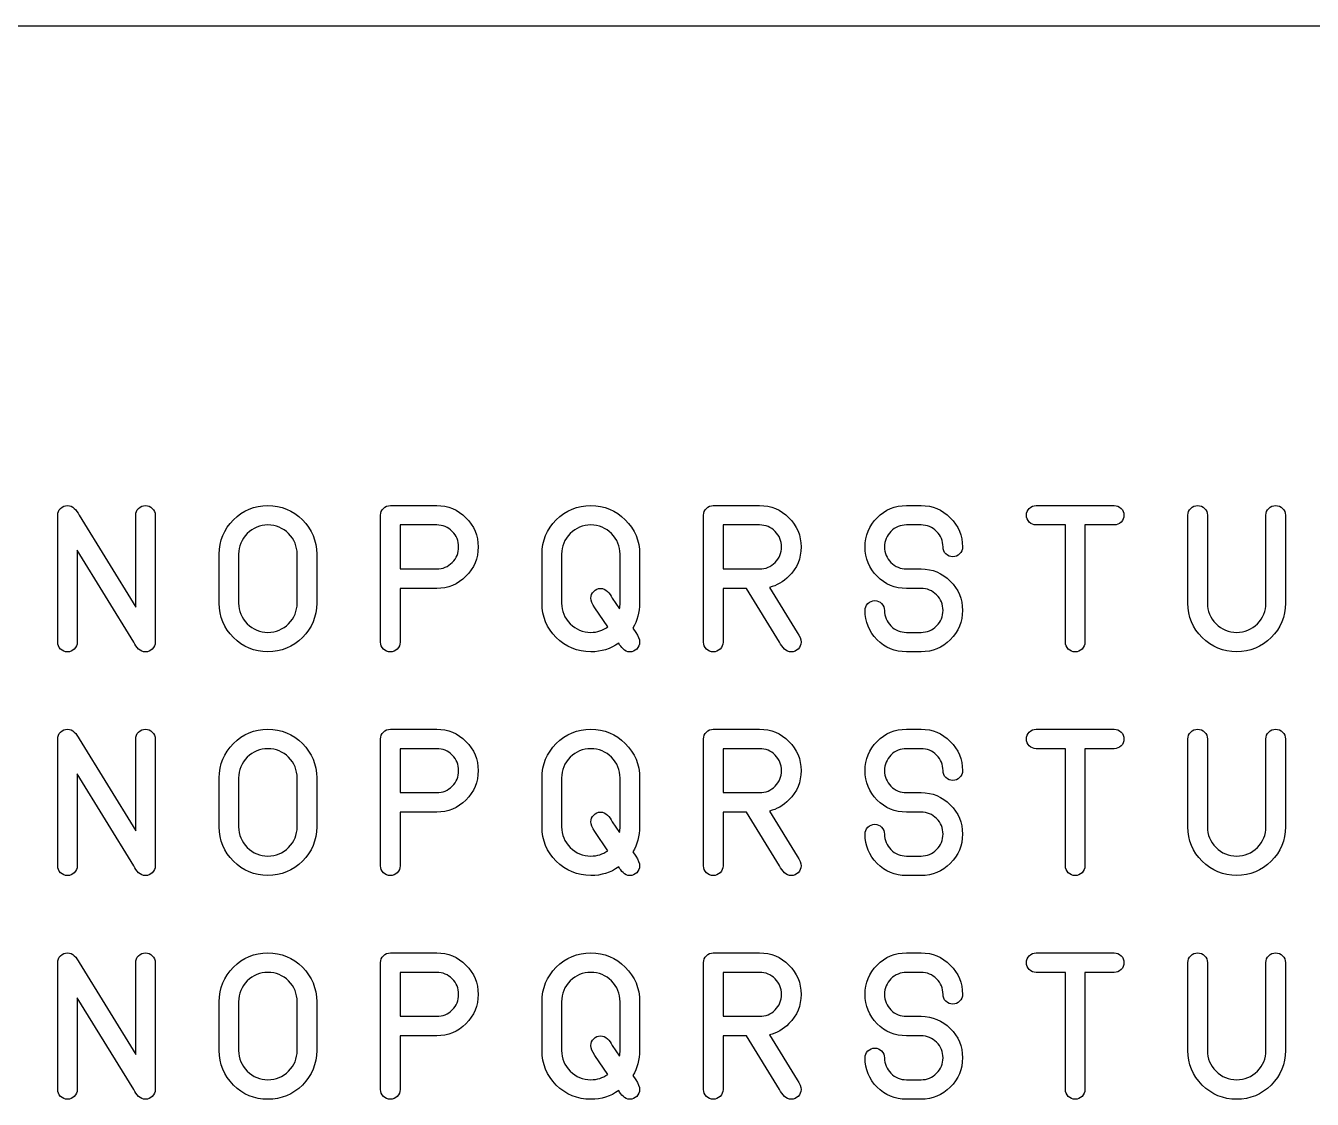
# Model space of a CAD drawing. Extents: x 1 to 11.6, y 1 to 5.6.
# Drawn here: x 6.316 to 9, y 3.408 to 5.647 of the extents above; entities that cross this region are included whole.
import ezdxf

# ---------------------------------------------------------------- set-up
doc = ezdxf.new("R2010")
doc.units = 0
doc.layers.add('Layer_1', color=7, linetype='CONTINUOUS')

msp = doc.modelspace()

# ---------------------------------------------------------------- linework, layer by layer
at = {"layer": 'Layer_1', "color": 7}
for p, q in [((1.003619, 5.646619), (11.632619, 5.646619)), ((7.076657, 4.64637), (7.173296, 4.64637)), ((7.750355, 4.64637), (7.846994, 4.64637)), ((8.153325, 4.64637), (8.183843, 4.64637)), ((8.424052, 4.64637), (8.586813, 4.64637)), ((6.382614, 4.36154), (6.382614, 4.626025)), ((6.4172, 4.640267), (6.4172, 4.640267)), ((6.427373, 4.626025), (6.545374, 4.434578)), ((6.545374, 4.434578), (6.545374, 4.626025)), ((6.586064, 4.626025), (6.586064, 4.36154)), ((7.056312, 4.36154), (7.056312, 4.626025)), ((7.73001, 4.36154), (7.73001, 4.626025)), ((8.740557, 4.44292), (8.740557, 4.626025)), ((8.781247, 4.626025), (8.781247, 4.44292)), ((8.903317, 4.44292), (8.903317, 4.626025)), ((8.944007, 4.626025), (8.944007, 4.44292)), ((7.173296, 4.60568), (7.097002, 4.60568)), ((7.097002, 4.60568), (7.097002, 4.514127)), ((7.173296, 4.60568), (7.173296, 4.60568)), ((7.846994, 4.60568), (7.7707, 4.60568)), ((7.7707, 4.60568), (7.7707, 4.514127)), ((7.846994, 4.60568), (7.846994, 4.60568)), ((8.183843, 4.60568), (8.153325, 4.60568)), ((8.485088, 4.60568), (8.424052, 4.60568)), ((8.485088, 4.36154), (8.485088, 4.60568)), ((8.525778, 4.60568), (8.525778, 4.36154)), ((8.586813, 4.60568), (8.525778, 4.60568)), ((6.541305, 4.36154), (6.423304, 4.552986)), ((6.423304, 4.552986), (6.423304, 4.36154)), ((6.719463, 4.44292), (6.719463, 4.544645)), ((6.760153, 4.544645), (6.760153, 4.44292)), ((6.882223, 4.44292), (6.882223, 4.544645)), ((6.922913, 4.544645), (6.922913, 4.44292)), ((7.393161, 4.44292), (7.393161, 4.544645)), ((7.433849, 4.544645), (7.433849, 4.44292)), ((7.555919, 4.44292), (7.555919, 4.544645)), ((7.596611, 4.544645), (7.596611, 4.44292)), ((8.270309, 4.559904), (8.270309, 4.559904)), ((7.097002, 4.514127), (7.173296, 4.514127)), ((7.7707, 4.514127), (7.846994, 4.514127)), ((8.153325, 4.514127), (8.183843, 4.514127)), ((7.173296, 4.473437), (7.097002, 4.473437)), ((7.097002, 4.473437), (7.097002, 4.36154)), ((7.173296, 4.473437), (7.173296, 4.473437)), ((7.819528, 4.473437), (7.7707, 4.473437)), ((7.7707, 4.473437), (7.7707, 4.36154)), ((7.888701, 4.36154), (7.819528, 4.473437)), ((7.867339, 4.475675), (7.925322, 4.381885)), ((8.183843, 4.473437), (8.153325, 4.473437)), ((7.530285, 4.393074), (7.503022, 4.432747)), ((7.539643, 4.453092), (7.554904, 4.430916)), ((7.58237, 4.390633), (7.588473, 4.381885)), ((8.153325, 4.381885), (8.183843, 4.381885)), ((7.553073, 4.359302), (7.553073, 4.359302)), ((8.183843, 4.341194), (8.153325, 4.341194)), ((6.4172, 4.173852), (6.4172, 4.173852)), ((7.076657, 4.179956), (7.173296, 4.179956)), ((7.750355, 4.179956), (7.846994, 4.179956)), ((8.153325, 4.179956), (8.183843, 4.179956)), ((8.424052, 4.179956), (8.586813, 4.179956)), ((6.382614, 3.895125), (6.382614, 4.159611)), ((6.427373, 4.159611), (6.545374, 3.968164)), ((6.545374, 3.968164), (6.545374, 4.159611)), ((6.586064, 4.159611), (6.586064, 3.895125)), ((7.056312, 3.895125), (7.056312, 4.159611)), ((7.173296, 4.139266), (7.097002, 4.139266)), ((7.097002, 4.139266), (7.097002, 4.047713)), ((7.173296, 4.139266), (7.173296, 4.139266)), ((7.73001, 3.895125), (7.73001, 4.159611)), ((7.846994, 4.139266), (7.7707, 4.139266)), ((7.7707, 4.139266), (7.7707, 4.047713)), ((7.846994, 4.139266), (7.846994, 4.139266)), ((8.183843, 4.139266), (8.153325, 4.139266)), ((8.485088, 4.139266), (8.424052, 4.139266)), ((8.485088, 3.895125), (8.485088, 4.139266)), ((8.525778, 4.139266), (8.525778, 3.895125)), ((8.586813, 4.139266), (8.525778, 4.139266)), ((8.740557, 3.976505), (8.740557, 4.159611)), ((8.781247, 4.159611), (8.781247, 3.976505)), ((8.903317, 3.976505), (8.903317, 4.159611)), ((8.944007, 4.159611), (8.944007, 3.976505)), ((6.541305, 3.895125), (6.423304, 4.086572)), ((6.423304, 4.086572), (6.423304, 3.895125)), ((8.270309, 4.093489), (8.270309, 4.093489)), ((6.719463, 3.976505), (6.719463, 4.078231)), ((6.760153, 4.078231), (6.760153, 3.976505)), ((6.882223, 3.976505), (6.882223, 4.078231)), ((6.922913, 4.078231), (6.922913, 3.976505)), ((7.393161, 3.976505), (7.393161, 4.078231)), ((7.433849, 4.078231), (7.433849, 3.976505)), ((7.555919, 3.976505), (7.555919, 4.078231)), ((7.596611, 4.078231), (7.596611, 3.976505)), ((7.097002, 4.047713), (7.173296, 4.047713)), ((7.7707, 4.047713), (7.846994, 4.047713)), ((8.153325, 4.047713), (8.183843, 4.047713)), ((7.173296, 4.007023), (7.097002, 4.007023)), ((7.097002, 4.007023), (7.097002, 3.895125)), ((7.173296, 4.007023), (7.173296, 4.007023)), ((7.819528, 4.007023), (7.7707, 4.007023)), ((7.7707, 4.007023), (7.7707, 3.895125)), ((7.888701, 3.895125), (7.819528, 4.007023)), ((7.867339, 4.009261), (7.925322, 3.91547)), ((8.183843, 4.007023), (8.153325, 4.007023)), ((7.539643, 3.986678), (7.554904, 3.964502)), ((7.530285, 3.92666), (7.503022, 3.966333)), ((7.58237, 3.924219), (7.588473, 3.91547)), ((7.553073, 3.892887), (7.553073, 3.892887)), ((8.153325, 3.91547), (8.183843, 3.91547)), ((8.183843, 3.87478), (8.153325, 3.87478)), ((6.4172, 3.707437), (6.4172, 3.707437)), ((7.076657, 3.713541), (7.173296, 3.713541)), ((7.750355, 3.713541), (7.846994, 3.713541)), ((8.153325, 3.713541), (8.183843, 3.713541)), ((8.424052, 3.713541), (8.586813, 3.713541)), ((6.382614, 3.42871), (6.382614, 3.693196)), ((6.427373, 3.693196), (6.545374, 3.501749)), ((6.545374, 3.501749), (6.545374, 3.693196)), ((6.586064, 3.693196), (6.586064, 3.42871)), ((7.056312, 3.42871), (7.056312, 3.693196)), ((7.73001, 3.42871), (7.73001, 3.693196)), ((8.740557, 3.51009), (8.740557, 3.693196)), ((8.781247, 3.693196), (8.781247, 3.51009)), ((8.903317, 3.51009), (8.903317, 3.693196)), ((8.944007, 3.693196), (8.944007, 3.51009)), ((7.173296, 3.672851), (7.097002, 3.672851)), ((7.097002, 3.672851), (7.097002, 3.581298)), ((7.173296, 3.672851), (7.173296, 3.672851)), ((7.846994, 3.672851), (7.7707, 3.672851)), ((7.7707, 3.672851), (7.7707, 3.581298)), ((7.846994, 3.672851), (7.846994, 3.672851)), ((8.183843, 3.672851), (8.153325, 3.672851)), ((8.485088, 3.672851), (8.424052, 3.672851)), ((8.485088, 3.42871), (8.485088, 3.672851)), ((8.525778, 3.672851), (8.525778, 3.42871)), ((8.586813, 3.672851), (8.525778, 3.672851)), ((8.270309, 3.627074), (8.270309, 3.627074)), ((6.541305, 3.42871), (6.423304, 3.620157)), ((6.423304, 3.620157), (6.423304, 3.42871)), ((6.719463, 3.51009), (6.719463, 3.611816)), ((6.760153, 3.611816), (6.760153, 3.51009)), ((6.882223, 3.51009), (6.882223, 3.611816)), ((6.922913, 3.611816), (6.922913, 3.51009)), ((7.393161, 3.51009), (7.393161, 3.611816)), ((7.433849, 3.611816), (7.433849, 3.51009)), ((7.555919, 3.51009), (7.555919, 3.611816)), ((7.596611, 3.611816), (7.596611, 3.51009)), ((7.097002, 3.581298), (7.173296, 3.581298)), ((7.7707, 3.581298), (7.846994, 3.581298)), ((8.153325, 3.581298), (8.183843, 3.581298)), ((7.173296, 3.540608), (7.097002, 3.540608)), ((7.097002, 3.540608), (7.097002, 3.42871)), ((7.173296, 3.540608), (7.173296, 3.540608)), ((7.539643, 3.520263), (7.554904, 3.498087)), ((7.819528, 3.540608), (7.7707, 3.540608)), ((7.7707, 3.540608), (7.7707, 3.42871)), ((7.888701, 3.42871), (7.819528, 3.540608)), ((7.867339, 3.542846), (7.925322, 3.449055)), ((8.183843, 3.540608), (8.153325, 3.540608)), ((7.530285, 3.460245), (7.503022, 3.499918)), ((7.58237, 3.457804), (7.588473, 3.449055)), ((8.153325, 3.449055), (8.183843, 3.449055)), ((7.553073, 3.426472), (7.553073, 3.426472)), ((8.183843, 3.408365), (8.153325, 3.408365))]:
    msp.add_line(p, q, dxfattribs=at)
for points in [[(6.388514, 4.640267), (6.392583, 4.644336), (6.397398, 4.64637), (6.402959, 4.64637)], [(6.402959, 4.64637), (6.40852, 4.64637), (6.413267, 4.644336), (6.4172, 4.640267)], [(6.551274, 4.640267), (6.555343, 4.644336), (6.560158, 4.64637), (6.565719, 4.64637)], [(6.565719, 4.64637), (6.57128, 4.64637), (6.576027, 4.644336), (6.579961, 4.640267)], [(6.749167, 4.616463), (6.769105, 4.636401), (6.793112, 4.64637), (6.821188, 4.64637)], [(6.821188, 4.64637), (6.849264, 4.64637), (6.873204, 4.636401), (6.893006, 4.616463)], [(7.062212, 4.640267), (7.066281, 4.644336), (7.071096, 4.64637), (7.076657, 4.64637)], [(7.173296, 4.64637), (7.197167, 4.64637), (7.217512, 4.637893), (7.234331, 4.620939)], [(7.422865, 4.616463), (7.442803, 4.636401), (7.46681, 4.64637), (7.494886, 4.64637)], [(7.494886, 4.64637), (7.522962, 4.64637), (7.546902, 4.636401), (7.566704, 4.616463)], [(7.73591, 4.640267), (7.739979, 4.644336), (7.744794, 4.64637), (7.750355, 4.64637)], [(7.846994, 4.64637), (7.870865, 4.64637), (7.89121, 4.637893), (7.908029, 4.620939)], [(8.092087, 4.620939), (8.109041, 4.637893), (8.129454, 4.64637), (8.153325, 4.64637)], [(8.183843, 4.64637), (8.207715, 4.64637), (8.22806, 4.637893), (8.244878, 4.620939)], [(8.409607, 4.640267), (8.413677, 4.644336), (8.418491, 4.64637), (8.424052, 4.64637)], [(8.586813, 4.64637), (8.592374, 4.64637), (8.597121, 4.644336), (8.601054, 4.640267)], [(8.746457, 4.640267), (8.750526, 4.644336), (8.755341, 4.64637), (8.760902, 4.64637)], [(8.760902, 4.64637), (8.766463, 4.64637), (8.77121, 4.644336), (8.775143, 4.640267)], [(8.909217, 4.640267), (8.913286, 4.644336), (8.918101, 4.64637), (8.923662, 4.64637)], [(8.923662, 4.64637), (8.929223, 4.64637), (8.93397, 4.644336), (8.937904, 4.640267)], [(6.382614, 4.626025), (6.382614, 4.631586), (6.38458, 4.636333), (6.388514, 4.640267)], [(6.4172, 4.640267), (6.421269, 4.636333), (6.42466, 4.631586), (6.427373, 4.626025)], [(6.545374, 4.626025), (6.545374, 4.631586), (6.547341, 4.636333), (6.551274, 4.640267)], [(6.579961, 4.640267), (6.58403, 4.636333), (6.586064, 4.631586), (6.586064, 4.626025)], [(7.056312, 4.626025), (7.056312, 4.631586), (7.058278, 4.636333), (7.062212, 4.640267)], [(7.234331, 4.620939), (7.251285, 4.60412), (7.259763, 4.583775), (7.259763, 4.559904)], [(7.73001, 4.626025), (7.73001, 4.631586), (7.731977, 4.636333), (7.73591, 4.640267)], [(7.908029, 4.620939), (7.924983, 4.60412), (7.93346, 4.583775), (7.93346, 4.559904)], [(8.066859, 4.559904), (8.066859, 4.583775), (8.075268, 4.60412), (8.092087, 4.620939)], [(8.244878, 4.620939), (8.261832, 4.60412), (8.270309, 4.583775), (8.270309, 4.559904)], [(8.403707, 4.626025), (8.403707, 4.631586), (8.405674, 4.636333), (8.409607, 4.640267)], [(8.409607, 4.61158), (8.405674, 4.615649), (8.403707, 4.620464), (8.403707, 4.626025)], [(8.601054, 4.640267), (8.605123, 4.636333), (8.607158, 4.631586), (8.607158, 4.626025)], [(8.607158, 4.626025), (8.607158, 4.620464), (8.605123, 4.615649), (8.601054, 4.61158)], [(8.740557, 4.626025), (8.740557, 4.631586), (8.742523, 4.636333), (8.746457, 4.640267)], [(8.775143, 4.640267), (8.779212, 4.636333), (8.781247, 4.631586), (8.781247, 4.626025)], [(8.903317, 4.626025), (8.903317, 4.631586), (8.905284, 4.636333), (8.909217, 4.640267)], [(8.937904, 4.640267), (8.941973, 4.636333), (8.944007, 4.631586), (8.944007, 4.626025)], [(6.719463, 4.544645), (6.719463, 4.572721), (6.729364, 4.59666), (6.749167, 4.616463)], [(6.821188, 4.60568), (6.804369, 4.60568), (6.789992, 4.599712), (6.778056, 4.587776)], [(6.86432, 4.587776), (6.852384, 4.599712), (6.838006, 4.60568), (6.821188, 4.60568)], [(6.893006, 4.616463), (6.912944, 4.59666), (6.922913, 4.572721), (6.922913, 4.544645)], [(7.205644, 4.592252), (7.196693, 4.601204), (7.18591, 4.60568), (7.173296, 4.60568)], [(7.219072, 4.559904), (7.219072, 4.572518), (7.214596, 4.583301), (7.205644, 4.592252)], [(7.393161, 4.544645), (7.393161, 4.572721), (7.403062, 4.59666), (7.422865, 4.616463)], [(7.494884, 4.60568), (7.478066, 4.60568), (7.463688, 4.599712), (7.451753, 4.587776)], [(7.538016, 4.587776), (7.52608, 4.599712), (7.511703, 4.60568), (7.494884, 4.60568)], [(7.566704, 4.616463), (7.586642, 4.59666), (7.596611, 4.572721), (7.596611, 4.544645)], [(7.879343, 4.592252), (7.870391, 4.601204), (7.859608, 4.60568), (7.846994, 4.60568)], [(7.89277, 4.559904), (7.89277, 4.572518), (7.888294, 4.583301), (7.879343, 4.592252)], [(8.120977, 4.592252), (8.112025, 4.583301), (8.107549, 4.572518), (8.107549, 4.559904)], [(8.153325, 4.60568), (8.140711, 4.60568), (8.129928, 4.601204), (8.120977, 4.592252)], [(8.216192, 4.592252), (8.20724, 4.601204), (8.196457, 4.60568), (8.183843, 4.60568)], [(8.229619, 4.559904), (8.229619, 4.572518), (8.225143, 4.583301), (8.216192, 4.592252)], [(8.424052, 4.60568), (8.418491, 4.60568), (8.413677, 4.607647), (8.409607, 4.61158)], [(8.601054, 4.61158), (8.597121, 4.607647), (8.592374, 4.60568), (8.586813, 4.60568)], [(6.778056, 4.587776), (6.766121, 4.575841), (6.760153, 4.561464), (6.760153, 4.544645)], [(6.882223, 4.544645), (6.882223, 4.561464), (6.876255, 4.575841), (6.86432, 4.587776)], [(7.451753, 4.587776), (7.439817, 4.575841), (7.433849, 4.561464), (7.433849, 4.544645)], [(7.555919, 4.544645), (7.555919, 4.561464), (7.549951, 4.575841), (7.538016, 4.587776)], [(7.205644, 4.527555), (7.214596, 4.536507), (7.219072, 4.54729), (7.219072, 4.559904)], [(7.259763, 4.559904), (7.259763, 4.536032), (7.251285, 4.515619), (7.234331, 4.498665)], [(7.879343, 4.527555), (7.888294, 4.536507), (7.89277, 4.54729), (7.89277, 4.559904)], [(7.93346, 4.559904), (7.93346, 4.536032), (7.925051, 4.515687), (7.908232, 4.498869)], [(8.092087, 4.498665), (8.075268, 4.515619), (8.066859, 4.536032), (8.066859, 4.559904)], [(8.107549, 4.559904), (8.107549, 4.54729), (8.112025, 4.536507), (8.120977, 4.527555)], [(8.235519, 4.545459), (8.231586, 4.549528), (8.229619, 4.554343), (8.229619, 4.559904)], [(8.249964, 4.539559), (8.244403, 4.539559), (8.239588, 4.541525), (8.235519, 4.545459)], [(8.264206, 4.545459), (8.260273, 4.541525), (8.255525, 4.539559), (8.249964, 4.539559)], [(8.270309, 4.559904), (8.270309, 4.554343), (8.268275, 4.549528), (8.264206, 4.545459)], [(7.173296, 4.514127), (7.18591, 4.514127), (7.196693, 4.518603), (7.205644, 4.527555)], [(7.846994, 4.514127), (7.859608, 4.514127), (7.870391, 4.518603), (7.879343, 4.527555)], [(8.120977, 4.527555), (8.129928, 4.518603), (8.140711, 4.514127), (8.153325, 4.514127)], [(8.183843, 4.514127), (8.207715, 4.514127), (8.22806, 4.50565), (8.244878, 4.488696)], [(7.234331, 4.498665), (7.217512, 4.481847), (7.197167, 4.473437), (7.173296, 4.473437)], [(7.908232, 4.498869), (7.896297, 4.486933), (7.882665, 4.479202), (7.867339, 4.475675)], [(8.153325, 4.473437), (8.129454, 4.473437), (8.109041, 4.481847), (8.092087, 4.498665)], [(8.244878, 4.488696), (8.261832, 4.471878), (8.270309, 4.451532), (8.270309, 4.427661)], [(7.494884, 4.453092), (7.494884, 4.458653), (7.496851, 4.4634), (7.500784, 4.467334)], [(7.500784, 4.467334), (7.504853, 4.471403), (7.509668, 4.473437), (7.515229, 4.473437)], [(7.515229, 4.473437), (7.52079, 4.473437), (7.525538, 4.471403), (7.529471, 4.467334)], [(7.529471, 4.467334), (7.53354, 4.4634), (7.536931, 4.458653), (7.539643, 4.453092)], [(8.216192, 4.46001), (8.20724, 4.468961), (8.196457, 4.473437), (8.183843, 4.473437)], [(8.229619, 4.427661), (8.229619, 4.440275), (8.225143, 4.451058), (8.216192, 4.46001)], [(6.749167, 4.370898), (6.729364, 4.390836), (6.719463, 4.414844), (6.719463, 4.44292)], [(6.760153, 4.44292), (6.760153, 4.426101), (6.766121, 4.411724), (6.778056, 4.399788)], [(6.86432, 4.399788), (6.876255, 4.411724), (6.882223, 4.426101), (6.882223, 4.44292)], [(6.922913, 4.44292), (6.922913, 4.414844), (6.912944, 4.390836), (6.893006, 4.370898)], [(7.422865, 4.370898), (7.403062, 4.390836), (7.393161, 4.414844), (7.393161, 4.44292)], [(7.433849, 4.44292), (7.433849, 4.426101), (7.439817, 4.411724), (7.451753, 4.399788)], [(7.503022, 4.432747), (7.497597, 4.44075), (7.494884, 4.447531), (7.494884, 4.453092)], [(7.554904, 4.430916), (7.555581, 4.434714), (7.555919, 4.438715), (7.555919, 4.44292)], [(7.596611, 4.44292), (7.596611, 4.423524), (7.591864, 4.406095), (7.58237, 4.390633)], [(8.066859, 4.427661), (8.066859, 4.433222), (8.068826, 4.437969), (8.072759, 4.441902)], [(8.072759, 4.441902), (8.076828, 4.445971), (8.081643, 4.448006), (8.087204, 4.448006)], [(8.087204, 4.448006), (8.092765, 4.448006), (8.097512, 4.445971), (8.101445, 4.441902)], [(8.101445, 4.441902), (8.105514, 4.437969), (8.107549, 4.433222), (8.107549, 4.427661)], [(8.77026, 4.370898), (8.750458, 4.390836), (8.740557, 4.414844), (8.740557, 4.44292)], [(8.781247, 4.44292), (8.781247, 4.426101), (8.787215, 4.411724), (8.79915, 4.399788)], [(8.885413, 4.399788), (8.897349, 4.411724), (8.903317, 4.426101), (8.903317, 4.44292)], [(8.944007, 4.44292), (8.944007, 4.414844), (8.934038, 4.390836), (8.9141, 4.370898)], [(8.092087, 4.366422), (8.075268, 4.383377), (8.066859, 4.403789), (8.066859, 4.427661)], [(8.107549, 4.427661), (8.107549, 4.415047), (8.112025, 4.404264), (8.120977, 4.395312)], [(8.216192, 4.395312), (8.225143, 4.404264), (8.229619, 4.415047), (8.229619, 4.427661)], [(8.270309, 4.427661), (8.270309, 4.403789), (8.261832, 4.383377), (8.244878, 4.366422)], [(6.778056, 4.399788), (6.789992, 4.387852), (6.804369, 4.381885), (6.821188, 4.381885)], [(6.821188, 4.381885), (6.838006, 4.381885), (6.852384, 4.387852), (6.86432, 4.399788)], [(7.451753, 4.399788), (7.463688, 4.387852), (7.478066, 4.381885), (7.494884, 4.381885)], [(7.494884, 4.381885), (7.508176, 4.381885), (7.519977, 4.385614), (7.530285, 4.393074)], [(7.588473, 4.381885), (7.593899, 4.373882), (7.596611, 4.3671), (7.596611, 4.36154)], [(7.925322, 4.381885), (7.930748, 4.373882), (7.93346, 4.3671), (7.93346, 4.36154)], [(8.120977, 4.395312), (8.129928, 4.38636), (8.140711, 4.381885), (8.153325, 4.381885)], [(8.183843, 4.381885), (8.196457, 4.381885), (8.20724, 4.38636), (8.216192, 4.395312)], [(8.79915, 4.399788), (8.811086, 4.387852), (8.825463, 4.381885), (8.842282, 4.381885)], [(8.842282, 4.381885), (8.859101, 4.381885), (8.873478, 4.387852), (8.885413, 4.399788)], [(6.388514, 4.347095), (6.38458, 4.351164), (6.382614, 4.355979), (6.382614, 4.36154)], [(6.423304, 4.36154), (6.423304, 4.355979), (6.421269, 4.351164), (6.4172, 4.347095)], [(6.551274, 4.347095), (6.547341, 4.351164), (6.544018, 4.355979), (6.541305, 4.36154)], [(6.586064, 4.36154), (6.586064, 4.355979), (6.58403, 4.351164), (6.579961, 4.347095)], [(6.821188, 4.341194), (6.793112, 4.341194), (6.769105, 4.351096), (6.749167, 4.370898)], [(6.893006, 4.370898), (6.873204, 4.351096), (6.849264, 4.341194), (6.821188, 4.341194)], [(7.062212, 4.347095), (7.058278, 4.351164), (7.056312, 4.355979), (7.056312, 4.36154)], [(7.097002, 4.36154), (7.097002, 4.355979), (7.094967, 4.351164), (7.090898, 4.347095)], [(7.494886, 4.341194), (7.46681, 4.341194), (7.442803, 4.351096), (7.422865, 4.370898)], [(7.553073, 4.359302), (7.536119, 4.34723), (7.516723, 4.341194), (7.494886, 4.341194)], [(7.562025, 4.347298), (7.558498, 4.350689), (7.555514, 4.35469), (7.553073, 4.359302)], [(7.596611, 4.36154), (7.596611, 4.355979), (7.594577, 4.351164), (7.590508, 4.347095)], [(7.73591, 4.347095), (7.731977, 4.351164), (7.73001, 4.355979), (7.73001, 4.36154)], [(7.7707, 4.36154), (7.7707, 4.355979), (7.768665, 4.351164), (7.764596, 4.347095)], [(7.89867, 4.347095), (7.894737, 4.351164), (7.891414, 4.355979), (7.888701, 4.36154)], [(7.93346, 4.36154), (7.93346, 4.355979), (7.931426, 4.351164), (7.927357, 4.347095)], [(8.153325, 4.341194), (8.129454, 4.341194), (8.109041, 4.349604), (8.092087, 4.366422)], [(8.244878, 4.366422), (8.22806, 4.349604), (8.207715, 4.341194), (8.183843, 4.341194)], [(8.490988, 4.347095), (8.487054, 4.351164), (8.485088, 4.355979), (8.485088, 4.36154)], [(8.525778, 4.36154), (8.525778, 4.355979), (8.523743, 4.351164), (8.519674, 4.347095)], [(8.842282, 4.341194), (8.814206, 4.341194), (8.790199, 4.351096), (8.77026, 4.370898)], [(8.9141, 4.370898), (8.894297, 4.351096), (8.870358, 4.341194), (8.842282, 4.341194)], [(6.402959, 4.341194), (6.397398, 4.341194), (6.392583, 4.343161), (6.388514, 4.347095)], [(6.4172, 4.347095), (6.413267, 4.343161), (6.40852, 4.341194), (6.402959, 4.341194)], [(6.565719, 4.341194), (6.560158, 4.341194), (6.555343, 4.343161), (6.551274, 4.347095)], [(6.579961, 4.347095), (6.576027, 4.343161), (6.57128, 4.341194), (6.565719, 4.341194)], [(7.076657, 4.341194), (7.071096, 4.341194), (7.066281, 4.343161), (7.062212, 4.347095)], [(7.090898, 4.347095), (7.086965, 4.343161), (7.082218, 4.341194), (7.076657, 4.341194)], [(7.576267, 4.341194), (7.570705, 4.341194), (7.565958, 4.343229), (7.562025, 4.347298)], [(7.590508, 4.347095), (7.586575, 4.343161), (7.581827, 4.341194), (7.576267, 4.341194)], [(7.750355, 4.341194), (7.744794, 4.341194), (7.739979, 4.343161), (7.73591, 4.347095)], [(7.764596, 4.347095), (7.760663, 4.343161), (7.755916, 4.341194), (7.750355, 4.341194)], [(7.913115, 4.341194), (7.907554, 4.341194), (7.902739, 4.343161), (7.89867, 4.347095)], [(7.927357, 4.347095), (7.923423, 4.343161), (7.918676, 4.341194), (7.913115, 4.341194)], [(8.505433, 4.341194), (8.499872, 4.341194), (8.495057, 4.343161), (8.490988, 4.347095)], [(8.519674, 4.347095), (8.515741, 4.343161), (8.510994, 4.341194), (8.505433, 4.341194)], [(6.382614, 4.159611), (6.382614, 4.165172), (6.38458, 4.169919), (6.388514, 4.173852)], [(6.388514, 4.173852), (6.392583, 4.177921), (6.397398, 4.179956), (6.402959, 4.179956)], [(6.402959, 4.179956), (6.40852, 4.179956), (6.413267, 4.177921), (6.4172, 4.173852)], [(6.4172, 4.173852), (6.421269, 4.169919), (6.42466, 4.165172), (6.427373, 4.159611)], [(6.545374, 4.159611), (6.545374, 4.165172), (6.547341, 4.169919), (6.551274, 4.173852)], [(6.551274, 4.173852), (6.555343, 4.177921), (6.560158, 4.179956), (6.565719, 4.179956)], [(6.565719, 4.179956), (6.57128, 4.179956), (6.576027, 4.177921), (6.579961, 4.173852)], [(6.579961, 4.173852), (6.58403, 4.169919), (6.586064, 4.165172), (6.586064, 4.159611)], [(6.749167, 4.150049), (6.769105, 4.169987), (6.793112, 4.179956), (6.821188, 4.179956)], [(6.821188, 4.179956), (6.849264, 4.179956), (6.873204, 4.169987), (6.893006, 4.150049)], [(7.056312, 4.159611), (7.056312, 4.165172), (7.058278, 4.169919), (7.062212, 4.173852)], [(7.062212, 4.173852), (7.066281, 4.177921), (7.071096, 4.179956), (7.076657, 4.179956)], [(7.173296, 4.179956), (7.197167, 4.179956), (7.217512, 4.171479), (7.234331, 4.154525)], [(7.422865, 4.150049), (7.442803, 4.169987), (7.46681, 4.179956), (7.494886, 4.179956)], [(7.494886, 4.179956), (7.522962, 4.179956), (7.546902, 4.169987), (7.566704, 4.150049)], [(7.73001, 4.159611), (7.73001, 4.165172), (7.731977, 4.169919), (7.73591, 4.173852)], [(7.73591, 4.173852), (7.739979, 4.177921), (7.744794, 4.179956), (7.750355, 4.179956)], [(7.846994, 4.179956), (7.870865, 4.179956), (7.89121, 4.171479), (7.908029, 4.154525)], [(8.092087, 4.154525), (8.109041, 4.171479), (8.129454, 4.179956), (8.153325, 4.179956)], [(8.183843, 4.179956), (8.207715, 4.179956), (8.22806, 4.171479), (8.244878, 4.154525)], [(8.403707, 4.159611), (8.403707, 4.165172), (8.405674, 4.169919), (8.409607, 4.173852)], [(8.409607, 4.173852), (8.413677, 4.177921), (8.418491, 4.179956), (8.424052, 4.179956)], [(8.586813, 4.179956), (8.592374, 4.179956), (8.597121, 4.177921), (8.601054, 4.173852)], [(8.601054, 4.173852), (8.605123, 4.169919), (8.607158, 4.165172), (8.607158, 4.159611)], [(8.740557, 4.159611), (8.740557, 4.165172), (8.742523, 4.169919), (8.746457, 4.173852)], [(8.746457, 4.173852), (8.750526, 4.177921), (8.755341, 4.179956), (8.760902, 4.179956)], [(8.760902, 4.179956), (8.766463, 4.179956), (8.77121, 4.177921), (8.775143, 4.173852)], [(8.775143, 4.173852), (8.779212, 4.169919), (8.781247, 4.165172), (8.781247, 4.159611)], [(8.903317, 4.159611), (8.903317, 4.165172), (8.905284, 4.169919), (8.909217, 4.173852)], [(8.909217, 4.173852), (8.913286, 4.177921), (8.918101, 4.179956), (8.923662, 4.179956)], [(8.923662, 4.179956), (8.929223, 4.179956), (8.93397, 4.177921), (8.937904, 4.173852)], [(8.937904, 4.173852), (8.941973, 4.169919), (8.944007, 4.165172), (8.944007, 4.159611)], [(6.719463, 4.078231), (6.719463, 4.106307), (6.729364, 4.130246), (6.749167, 4.150049)], [(6.821188, 4.139266), (6.804369, 4.139266), (6.789992, 4.133298), (6.778056, 4.121362)], [(6.86432, 4.121362), (6.852384, 4.133298), (6.838006, 4.139266), (6.821188, 4.139266)], [(6.893006, 4.150049), (6.912944, 4.130246), (6.922913, 4.106307), (6.922913, 4.078231)], [(7.205644, 4.125838), (7.196693, 4.13479), (7.18591, 4.139266), (7.173296, 4.139266)], [(7.234331, 4.154525), (7.251285, 4.137706), (7.259763, 4.117361), (7.259763, 4.093489)], [(7.393161, 4.078231), (7.393161, 4.106307), (7.403062, 4.130246), (7.422865, 4.150049)], [(7.494884, 4.139266), (7.478066, 4.139266), (7.463688, 4.133298), (7.451753, 4.121362)], [(7.538016, 4.121362), (7.52608, 4.133298), (7.511703, 4.139266), (7.494884, 4.139266)], [(7.566704, 4.150049), (7.586642, 4.130246), (7.596611, 4.106307), (7.596611, 4.078231)], [(7.879343, 4.125838), (7.870391, 4.13479), (7.859608, 4.139266), (7.846994, 4.139266)], [(7.908029, 4.154525), (7.924983, 4.137706), (7.93346, 4.117361), (7.93346, 4.093489)], [(8.066859, 4.093489), (8.066859, 4.117361), (8.075268, 4.137706), (8.092087, 4.154525)], [(8.153325, 4.139266), (8.140711, 4.139266), (8.129928, 4.13479), (8.120977, 4.125838)], [(8.216192, 4.125838), (8.20724, 4.13479), (8.196457, 4.139266), (8.183843, 4.139266)], [(8.244878, 4.154525), (8.261832, 4.137706), (8.270309, 4.117361), (8.270309, 4.093489)], [(8.409607, 4.145166), (8.405674, 4.149235), (8.403707, 4.15405), (8.403707, 4.159611)], [(8.424052, 4.139266), (8.418491, 4.139266), (8.413677, 4.141233), (8.409607, 4.145166)], [(8.601054, 4.145166), (8.597121, 4.141233), (8.592374, 4.139266), (8.586813, 4.139266)], [(8.607158, 4.159611), (8.607158, 4.15405), (8.605123, 4.149235), (8.601054, 4.145166)], [(6.778056, 4.121362), (6.766121, 4.109426), (6.760153, 4.095049), (6.760153, 4.078231)], [(6.882223, 4.078231), (6.882223, 4.095049), (6.876255, 4.109426), (6.86432, 4.121362)], [(7.219072, 4.093489), (7.219072, 4.106103), (7.214596, 4.116886), (7.205644, 4.125838)], [(7.451753, 4.121362), (7.439817, 4.109426), (7.433849, 4.095049), (7.433849, 4.078231)], [(7.555919, 4.078231), (7.555919, 4.095049), (7.549951, 4.109426), (7.538016, 4.121362)], [(7.89277, 4.093489), (7.89277, 4.106103), (7.888294, 4.116886), (7.879343, 4.125838)], [(8.120977, 4.125838), (8.112025, 4.116886), (8.107549, 4.106103), (8.107549, 4.093489)], [(8.229619, 4.093489), (8.229619, 4.106103), (8.225143, 4.116886), (8.216192, 4.125838)], [(7.205644, 4.061141), (7.214596, 4.070093), (7.219072, 4.080876), (7.219072, 4.093489)], [(7.259763, 4.093489), (7.259763, 4.069618), (7.251285, 4.049205), (7.234331, 4.032251)], [(7.879343, 4.061141), (7.888294, 4.070093), (7.89277, 4.080876), (7.89277, 4.093489)], [(7.93346, 4.093489), (7.93346, 4.069618), (7.925051, 4.049273), (7.908232, 4.032454)], [(8.092087, 4.032251), (8.075268, 4.049205), (8.066859, 4.069618), (8.066859, 4.093489)], [(8.107549, 4.093489), (8.107549, 4.080876), (8.112025, 4.070093), (8.120977, 4.061141)], [(8.235519, 4.079044), (8.231586, 4.083113), (8.229619, 4.087928), (8.229619, 4.093489)], [(8.270309, 4.093489), (8.270309, 4.087928), (8.268275, 4.083113), (8.264206, 4.079044)], [(7.173296, 4.047713), (7.18591, 4.047713), (7.196693, 4.052189), (7.205644, 4.061141)], [(7.846994, 4.047713), (7.859608, 4.047713), (7.870391, 4.052189), (7.879343, 4.061141)], [(8.120977, 4.061141), (8.129928, 4.052189), (8.140711, 4.047713), (8.153325, 4.047713)], [(8.249964, 4.073144), (8.244403, 4.073144), (8.239588, 4.075111), (8.235519, 4.079044)], [(8.264206, 4.079044), (8.260273, 4.075111), (8.255525, 4.073144), (8.249964, 4.073144)], [(7.234331, 4.032251), (7.217512, 4.015432), (7.197167, 4.007023), (7.173296, 4.007023)], [(7.908232, 4.032454), (7.896297, 4.020519), (7.882665, 4.012787), (7.867339, 4.009261)], [(8.153325, 4.007023), (8.129454, 4.007023), (8.109041, 4.015432), (8.092087, 4.032251)], [(8.183843, 4.047713), (8.207715, 4.047713), (8.22806, 4.039236), (8.244878, 4.022282)], [(7.494884, 3.986678), (7.494884, 3.992239), (7.496851, 3.996986), (7.500784, 4.000919)], [(7.500784, 4.000919), (7.504853, 4.004988), (7.509668, 4.007023), (7.515229, 4.007023)], [(7.515229, 4.007023), (7.52079, 4.007023), (7.525538, 4.004988), (7.529471, 4.000919)], [(7.529471, 4.000919), (7.53354, 3.996986), (7.536931, 3.992239), (7.539643, 3.986678)], [(8.216192, 3.993595), (8.20724, 4.002547), (8.196457, 4.007023), (8.183843, 4.007023)], [(8.244878, 4.022282), (8.261832, 4.005463), (8.270309, 3.985118), (8.270309, 3.961247)], [(6.749167, 3.904484), (6.729364, 3.924422), (6.719463, 3.948429), (6.719463, 3.976505)], [(6.760153, 3.976505), (6.760153, 3.959687), (6.766121, 3.94531), (6.778056, 3.933374)], [(6.86432, 3.933374), (6.876255, 3.94531), (6.882223, 3.959687), (6.882223, 3.976505)], [(6.922913, 3.976505), (6.922913, 3.948429), (6.912944, 3.924422), (6.893006, 3.904484)], [(7.422865, 3.904484), (7.403062, 3.924422), (7.393161, 3.948429), (7.393161, 3.976505)], [(7.433849, 3.976505), (7.433849, 3.959687), (7.439817, 3.94531), (7.451753, 3.933374)], [(7.503022, 3.966333), (7.497597, 3.974335), (7.494884, 3.981117), (7.494884, 3.986678)], [(7.554904, 3.964502), (7.555581, 3.9683), (7.555919, 3.972301), (7.555919, 3.976505)], [(7.596611, 3.976505), (7.596611, 3.95711), (7.591864, 3.939681), (7.58237, 3.924219)], [(8.066859, 3.961247), (8.066859, 3.966808), (8.068826, 3.971555), (8.072759, 3.975488)], [(8.072759, 3.975488), (8.076828, 3.979557), (8.081643, 3.981592), (8.087204, 3.981592)], [(8.087204, 3.981592), (8.092765, 3.981592), (8.097512, 3.979557), (8.101445, 3.975488)], [(8.101445, 3.975488), (8.105514, 3.971555), (8.107549, 3.966808), (8.107549, 3.961247)], [(8.229619, 3.961247), (8.229619, 3.973861), (8.225143, 3.984643), (8.216192, 3.993595)], [(8.77026, 3.904484), (8.750458, 3.924422), (8.740557, 3.948429), (8.740557, 3.976505)], [(8.781247, 3.976505), (8.781247, 3.959687), (8.787215, 3.94531), (8.79915, 3.933374)], [(8.885413, 3.933374), (8.897349, 3.94531), (8.903317, 3.959687), (8.903317, 3.976505)], [(8.944007, 3.976505), (8.944007, 3.948429), (8.934038, 3.924422), (8.9141, 3.904484)], [(8.092087, 3.900008), (8.075268, 3.916962), (8.066859, 3.937375), (8.066859, 3.961247)], [(8.107549, 3.961247), (8.107549, 3.948633), (8.112025, 3.93785), (8.120977, 3.928898)], [(8.216192, 3.928898), (8.225143, 3.93785), (8.229619, 3.948633), (8.229619, 3.961247)], [(8.270309, 3.961247), (8.270309, 3.937375), (8.261832, 3.916962), (8.244878, 3.900008)], [(6.778056, 3.933374), (6.789992, 3.921438), (6.804369, 3.91547), (6.821188, 3.91547)], [(6.821188, 3.91547), (6.838006, 3.91547), (6.852384, 3.921438), (6.86432, 3.933374)], [(7.451753, 3.933374), (7.463688, 3.921438), (7.478066, 3.91547), (7.494884, 3.91547)], [(7.494884, 3.91547), (7.508176, 3.91547), (7.519977, 3.9192), (7.530285, 3.92666)], [(8.120977, 3.928898), (8.129928, 3.919946), (8.140711, 3.91547), (8.153325, 3.91547)], [(8.183843, 3.91547), (8.196457, 3.91547), (8.20724, 3.919946), (8.216192, 3.928898)], [(8.79915, 3.933374), (8.811086, 3.921438), (8.825463, 3.91547), (8.842282, 3.91547)], [(8.842282, 3.91547), (8.859101, 3.91547), (8.873478, 3.921438), (8.885413, 3.933374)], [(6.388514, 3.88068), (6.38458, 3.884749), (6.382614, 3.889564), (6.382614, 3.895125)], [(6.423304, 3.895125), (6.423304, 3.889564), (6.421269, 3.884749), (6.4172, 3.88068)], [(6.551274, 3.88068), (6.547341, 3.884749), (6.544018, 3.889564), (6.541305, 3.895125)], [(6.586064, 3.895125), (6.586064, 3.889564), (6.58403, 3.884749), (6.579961, 3.88068)], [(6.821188, 3.87478), (6.793112, 3.87478), (6.769105, 3.884681), (6.749167, 3.904484)], [(6.893006, 3.904484), (6.873204, 3.884681), (6.849264, 3.87478), (6.821188, 3.87478)], [(7.062212, 3.88068), (7.058278, 3.884749), (7.056312, 3.889564), (7.056312, 3.895125)], [(7.097002, 3.895125), (7.097002, 3.889564), (7.094967, 3.884749), (7.090898, 3.88068)], [(7.494886, 3.87478), (7.46681, 3.87478), (7.442803, 3.884681), (7.422865, 3.904484)], [(7.553073, 3.892887), (7.536119, 3.880816), (7.516723, 3.87478), (7.494886, 3.87478)], [(7.562025, 3.880884), (7.558498, 3.884275), (7.555514, 3.888276), (7.553073, 3.892887)], [(7.588473, 3.91547), (7.593899, 3.907468), (7.596611, 3.900686), (7.596611, 3.895125)], [(7.596611, 3.895125), (7.596611, 3.889564), (7.594577, 3.884749), (7.590508, 3.88068)], [(7.73591, 3.88068), (7.731977, 3.884749), (7.73001, 3.889564), (7.73001, 3.895125)], [(7.7707, 3.895125), (7.7707, 3.889564), (7.768665, 3.884749), (7.764596, 3.88068)], [(7.89867, 3.88068), (7.894737, 3.884749), (7.891414, 3.889564), (7.888701, 3.895125)], [(7.925322, 3.91547), (7.930748, 3.907468), (7.93346, 3.900686), (7.93346, 3.895125)], [(7.93346, 3.895125), (7.93346, 3.889564), (7.931426, 3.884749), (7.927357, 3.88068)], [(8.153325, 3.87478), (8.129454, 3.87478), (8.109041, 3.883189), (8.092087, 3.900008)], [(8.244878, 3.900008), (8.22806, 3.883189), (8.207715, 3.87478), (8.183843, 3.87478)], [(8.490988, 3.88068), (8.487054, 3.884749), (8.485088, 3.889564), (8.485088, 3.895125)], [(8.525778, 3.895125), (8.525778, 3.889564), (8.523743, 3.884749), (8.519674, 3.88068)], [(8.842282, 3.87478), (8.814206, 3.87478), (8.790199, 3.884681), (8.77026, 3.904484)], [(8.9141, 3.904484), (8.894297, 3.884681), (8.870358, 3.87478), (8.842282, 3.87478)], [(6.402959, 3.87478), (6.397398, 3.87478), (6.392583, 3.876747), (6.388514, 3.88068)], [(6.4172, 3.88068), (6.413267, 3.876747), (6.40852, 3.87478), (6.402959, 3.87478)], [(6.565719, 3.87478), (6.560158, 3.87478), (6.555343, 3.876747), (6.551274, 3.88068)], [(6.579961, 3.88068), (6.576027, 3.876747), (6.57128, 3.87478), (6.565719, 3.87478)], [(7.076657, 3.87478), (7.071096, 3.87478), (7.066281, 3.876747), (7.062212, 3.88068)], [(7.090898, 3.88068), (7.086965, 3.876747), (7.082218, 3.87478), (7.076657, 3.87478)], [(7.576267, 3.87478), (7.570705, 3.87478), (7.565958, 3.876815), (7.562025, 3.880884)], [(7.590508, 3.88068), (7.586575, 3.876747), (7.581827, 3.87478), (7.576267, 3.87478)], [(7.750355, 3.87478), (7.744794, 3.87478), (7.739979, 3.876747), (7.73591, 3.88068)], [(7.764596, 3.88068), (7.760663, 3.876747), (7.755916, 3.87478), (7.750355, 3.87478)], [(7.913115, 3.87478), (7.907554, 3.87478), (7.902739, 3.876747), (7.89867, 3.88068)], [(7.927357, 3.88068), (7.923423, 3.876747), (7.918676, 3.87478), (7.913115, 3.87478)], [(8.505433, 3.87478), (8.499872, 3.87478), (8.495057, 3.876747), (8.490988, 3.88068)], [(8.519674, 3.88068), (8.515741, 3.876747), (8.510994, 3.87478), (8.505433, 3.87478)], [(6.382614, 3.693196), (6.382614, 3.698757), (6.38458, 3.703504), (6.388514, 3.707437)], [(6.388514, 3.707437), (6.392583, 3.711506), (6.397398, 3.713541), (6.402959, 3.713541)], [(6.402959, 3.713541), (6.40852, 3.713541), (6.413267, 3.711506), (6.4172, 3.707437)], [(6.4172, 3.707437), (6.421269, 3.703504), (6.42466, 3.698757), (6.427373, 3.693196)], [(6.545374, 3.693196), (6.545374, 3.698757), (6.547341, 3.703504), (6.551274, 3.707437)], [(6.551274, 3.707437), (6.555343, 3.711506), (6.560158, 3.713541), (6.565719, 3.713541)], [(6.565719, 3.713541), (6.57128, 3.713541), (6.576027, 3.711506), (6.579961, 3.707437)], [(6.579961, 3.707437), (6.58403, 3.703504), (6.586064, 3.698757), (6.586064, 3.693196)], [(6.749167, 3.683634), (6.769105, 3.703572), (6.793112, 3.713541), (6.821188, 3.713541)], [(6.821188, 3.713541), (6.849264, 3.713541), (6.873204, 3.703572), (6.893006, 3.683634)], [(7.056312, 3.693196), (7.056312, 3.698757), (7.058278, 3.703504), (7.062212, 3.707437)], [(7.062212, 3.707437), (7.066281, 3.711506), (7.071096, 3.713541), (7.076657, 3.713541)], [(7.173296, 3.713541), (7.197167, 3.713541), (7.217512, 3.705064), (7.234331, 3.68811)], [(7.422865, 3.683634), (7.442803, 3.703572), (7.46681, 3.713541), (7.494886, 3.713541)], [(7.494886, 3.713541), (7.522962, 3.713541), (7.546902, 3.703572), (7.566704, 3.683634)], [(7.73001, 3.693196), (7.73001, 3.698757), (7.731977, 3.703504), (7.73591, 3.707437)], [(7.73591, 3.707437), (7.739979, 3.711506), (7.744794, 3.713541), (7.750355, 3.713541)], [(7.846994, 3.713541), (7.870865, 3.713541), (7.89121, 3.705064), (7.908029, 3.68811)], [(8.092087, 3.68811), (8.109041, 3.705064), (8.129454, 3.713541), (8.153325, 3.713541)], [(8.183843, 3.713541), (8.207715, 3.713541), (8.22806, 3.705064), (8.244878, 3.68811)], [(8.403707, 3.693196), (8.403707, 3.698757), (8.405674, 3.703504), (8.409607, 3.707437)], [(8.409607, 3.707437), (8.413677, 3.711506), (8.418491, 3.713541), (8.424052, 3.713541)], [(8.586813, 3.713541), (8.592374, 3.713541), (8.597121, 3.711506), (8.601054, 3.707437)], [(8.601054, 3.707437), (8.605123, 3.703504), (8.607158, 3.698757), (8.607158, 3.693196)], [(8.740557, 3.693196), (8.740557, 3.698757), (8.742523, 3.703504), (8.746457, 3.707437)], [(8.746457, 3.707437), (8.750526, 3.711506), (8.755341, 3.713541), (8.760902, 3.713541)], [(8.760902, 3.713541), (8.766463, 3.713541), (8.77121, 3.711506), (8.775143, 3.707437)], [(8.775143, 3.707437), (8.779212, 3.703504), (8.781247, 3.698757), (8.781247, 3.693196)], [(8.903317, 3.693196), (8.903317, 3.698757), (8.905284, 3.703504), (8.909217, 3.707437)], [(8.909217, 3.707437), (8.913286, 3.711506), (8.918101, 3.713541), (8.923662, 3.713541)], [(8.923662, 3.713541), (8.929223, 3.713541), (8.93397, 3.711506), (8.937904, 3.707437)], [(8.937904, 3.707437), (8.941973, 3.703504), (8.944007, 3.698757), (8.944007, 3.693196)], [(6.719463, 3.611816), (6.719463, 3.639892), (6.729364, 3.663831), (6.749167, 3.683634)], [(6.893006, 3.683634), (6.912944, 3.663831), (6.922913, 3.639892), (6.922913, 3.611816)], [(7.234331, 3.68811), (7.251285, 3.671291), (7.259763, 3.650946), (7.259763, 3.627074)], [(7.393161, 3.611816), (7.393161, 3.639892), (7.403062, 3.663831), (7.422865, 3.683634)], [(7.566704, 3.683634), (7.586642, 3.663831), (7.596611, 3.639892), (7.596611, 3.611816)], [(7.908029, 3.68811), (7.924983, 3.671291), (7.93346, 3.650946), (7.93346, 3.627074)], [(8.066859, 3.627074), (8.066859, 3.650946), (8.075268, 3.671291), (8.092087, 3.68811)], [(8.244878, 3.68811), (8.261832, 3.671291), (8.270309, 3.650946), (8.270309, 3.627074)], [(8.409607, 3.678751), (8.405674, 3.68282), (8.403707, 3.687635), (8.403707, 3.693196)], [(8.424052, 3.672851), (8.418491, 3.672851), (8.413677, 3.674817), (8.409607, 3.678751)], [(8.601054, 3.678751), (8.597121, 3.674817), (8.592374, 3.672851), (8.586813, 3.672851)], [(8.607158, 3.693196), (8.607158, 3.687635), (8.605123, 3.68282), (8.601054, 3.678751)], [(6.778056, 3.654947), (6.766121, 3.643011), (6.760153, 3.628634), (6.760153, 3.611816)], [(6.821188, 3.672851), (6.804369, 3.672851), (6.789992, 3.666883), (6.778056, 3.654947)], [(6.86432, 3.654947), (6.852384, 3.666883), (6.838006, 3.672851), (6.821188, 3.672851)], [(6.882223, 3.611816), (6.882223, 3.628634), (6.876255, 3.643011), (6.86432, 3.654947)], [(7.205644, 3.659423), (7.196693, 3.668375), (7.18591, 3.672851), (7.173296, 3.672851)], [(7.219072, 3.627074), (7.219072, 3.639688), (7.214596, 3.650471), (7.205644, 3.659423)], [(7.451753, 3.654947), (7.439817, 3.643011), (7.433849, 3.628634), (7.433849, 3.611816)], [(7.494884, 3.672851), (7.478066, 3.672851), (7.463688, 3.666883), (7.451753, 3.654947)], [(7.538016, 3.654947), (7.52608, 3.666883), (7.511703, 3.672851), (7.494884, 3.672851)], [(7.555919, 3.611816), (7.555919, 3.628634), (7.549951, 3.643011), (7.538016, 3.654947)], [(7.879343, 3.659423), (7.870391, 3.668375), (7.859608, 3.672851), (7.846994, 3.672851)], [(7.89277, 3.627074), (7.89277, 3.639688), (7.888294, 3.650471), (7.879343, 3.659423)], [(8.120977, 3.659423), (8.112025, 3.650471), (8.107549, 3.639688), (8.107549, 3.627074)], [(8.153325, 3.672851), (8.140711, 3.672851), (8.129928, 3.668375), (8.120977, 3.659423)], [(8.216192, 3.659423), (8.20724, 3.668375), (8.196457, 3.672851), (8.183843, 3.672851)], [(8.229619, 3.627074), (8.229619, 3.639688), (8.225143, 3.650471), (8.216192, 3.659423)], [(7.205644, 3.594726), (7.214596, 3.603678), (7.219072, 3.61446), (7.219072, 3.627074)], [(7.259763, 3.627074), (7.259763, 3.603203), (7.251285, 3.58279), (7.234331, 3.565836)], [(7.879343, 3.594726), (7.888294, 3.603678), (7.89277, 3.61446), (7.89277, 3.627074)], [(7.93346, 3.627074), (7.93346, 3.603203), (7.925051, 3.582858), (7.908232, 3.566039)], [(8.092087, 3.565836), (8.075268, 3.58279), (8.066859, 3.603203), (8.066859, 3.627074)], [(8.107549, 3.627074), (8.107549, 3.61446), (8.112025, 3.603678), (8.120977, 3.594726)], [(8.235519, 3.612629), (8.231586, 3.616698), (8.229619, 3.621513), (8.229619, 3.627074)], [(8.270309, 3.627074), (8.270309, 3.621513), (8.268275, 3.616698), (8.264206, 3.612629)], [(8.249964, 3.606729), (8.244403, 3.606729), (8.239588, 3.608696), (8.235519, 3.612629)], [(8.264206, 3.612629), (8.260273, 3.608696), (8.255525, 3.606729), (8.249964, 3.606729)], [(7.173296, 3.581298), (7.18591, 3.581298), (7.196693, 3.585774), (7.205644, 3.594726)], [(7.846994, 3.581298), (7.859608, 3.581298), (7.870391, 3.585774), (7.879343, 3.594726)], [(8.120977, 3.594726), (8.129928, 3.585774), (8.140711, 3.581298), (8.153325, 3.581298)], [(8.183843, 3.581298), (8.207715, 3.581298), (8.22806, 3.572821), (8.244878, 3.555867)], [(7.234331, 3.565836), (7.217512, 3.549017), (7.197167, 3.540608), (7.173296, 3.540608)], [(7.908232, 3.566039), (7.896297, 3.554103), (7.882665, 3.546372), (7.867339, 3.542846)], [(8.153325, 3.540608), (8.129454, 3.540608), (8.109041, 3.549017), (8.092087, 3.565836)], [(8.244878, 3.555867), (8.261832, 3.539048), (8.270309, 3.518703), (8.270309, 3.494832)], [(7.494884, 3.520263), (7.494884, 3.525824), (7.496851, 3.530571), (7.500784, 3.534504)], [(7.503022, 3.499918), (7.497597, 3.50792), (7.494884, 3.514702), (7.494884, 3.520263)], [(7.500784, 3.534504), (7.504853, 3.538573), (7.509668, 3.540608), (7.515229, 3.540608)], [(7.515229, 3.540608), (7.52079, 3.540608), (7.525538, 3.538573), (7.529471, 3.534504)], [(7.529471, 3.534504), (7.53354, 3.530571), (7.536931, 3.525824), (7.539643, 3.520263)], [(8.216192, 3.52718), (8.20724, 3.536132), (8.196457, 3.540608), (8.183843, 3.540608)], [(8.229619, 3.494832), (8.229619, 3.507445), (8.225143, 3.518228), (8.216192, 3.52718)], [(6.749167, 3.438069), (6.729364, 3.458007), (6.719463, 3.482014), (6.719463, 3.51009)], [(6.760153, 3.51009), (6.760153, 3.493272), (6.766121, 3.478895), (6.778056, 3.466959)], [(6.86432, 3.466959), (6.876255, 3.478895), (6.882223, 3.493272), (6.882223, 3.51009)], [(6.922913, 3.51009), (6.922913, 3.482014), (6.912944, 3.458007), (6.893006, 3.438069)], [(7.422865, 3.438069), (7.403062, 3.458007), (7.393161, 3.482014), (7.393161, 3.51009)], [(7.433849, 3.51009), (7.433849, 3.493272), (7.439817, 3.478895), (7.451753, 3.466959)], [(7.554904, 3.498087), (7.555581, 3.501884), (7.555919, 3.505886), (7.555919, 3.51009)], [(7.596611, 3.51009), (7.596611, 3.490695), (7.591864, 3.473266), (7.58237, 3.457804)], [(8.066859, 3.494832), (8.066859, 3.500393), (8.068826, 3.50514), (8.072759, 3.509073)], [(8.092087, 3.433593), (8.075268, 3.450547), (8.066859, 3.47096), (8.066859, 3.494832)], [(8.072759, 3.509073), (8.076828, 3.513142), (8.081643, 3.515177), (8.087204, 3.515177)], [(8.087204, 3.515177), (8.092765, 3.515177), (8.097512, 3.513142), (8.101445, 3.509073)], [(8.101445, 3.509073), (8.105514, 3.50514), (8.107549, 3.500393), (8.107549, 3.494832)], [(8.107549, 3.494832), (8.107549, 3.482218), (8.112025, 3.471435), (8.120977, 3.462483)], [(8.216192, 3.462483), (8.225143, 3.471435), (8.229619, 3.482218), (8.229619, 3.494832)], [(8.270309, 3.494832), (8.270309, 3.47096), (8.261832, 3.450547), (8.244878, 3.433593)], [(8.77026, 3.438069), (8.750458, 3.458007), (8.740557, 3.482014), (8.740557, 3.51009)], [(8.781247, 3.51009), (8.781247, 3.493272), (8.787215, 3.478895), (8.79915, 3.466959)], [(8.885413, 3.466959), (8.897349, 3.478895), (8.903317, 3.493272), (8.903317, 3.51009)], [(8.944007, 3.51009), (8.944007, 3.482014), (8.934038, 3.458007), (8.9141, 3.438069)], [(6.778056, 3.466959), (6.789992, 3.455023), (6.804369, 3.449055), (6.821188, 3.449055)], [(6.821188, 3.449055), (6.838006, 3.449055), (6.852384, 3.455023), (6.86432, 3.466959)], [(7.451753, 3.466959), (7.463688, 3.455023), (7.478066, 3.449055), (7.494884, 3.449055)], [(8.120977, 3.462483), (8.129928, 3.453531), (8.140711, 3.449055), (8.153325, 3.449055)], [(8.183843, 3.449055), (8.196457, 3.449055), (8.20724, 3.453531), (8.216192, 3.462483)], [(8.79915, 3.466959), (8.811086, 3.455023), (8.825463, 3.449055), (8.842282, 3.449055)], [(8.842282, 3.449055), (8.859101, 3.449055), (8.873478, 3.455023), (8.885413, 3.466959)], [(6.821188, 3.408365), (6.793112, 3.408365), (6.769105, 3.418266), (6.749167, 3.438069)], [(6.893006, 3.438069), (6.873204, 3.418266), (6.849264, 3.408365), (6.821188, 3.408365)], [(7.494886, 3.408365), (7.46681, 3.408365), (7.442803, 3.418266), (7.422865, 3.438069)], [(7.494884, 3.449055), (7.508176, 3.449055), (7.519977, 3.452785), (7.530285, 3.460245)], [(7.588473, 3.449055), (7.593899, 3.441053), (7.596611, 3.434271), (7.596611, 3.42871)], [(7.925322, 3.449055), (7.930748, 3.441053), (7.93346, 3.434271), (7.93346, 3.42871)], [(8.842282, 3.408365), (8.814206, 3.408365), (8.790199, 3.418266), (8.77026, 3.438069)], [(8.9141, 3.438069), (8.894297, 3.418266), (8.870358, 3.408365), (8.842282, 3.408365)], [(6.388514, 3.414265), (6.38458, 3.418334), (6.382614, 3.423149), (6.382614, 3.42871)], [(6.402959, 3.408365), (6.397398, 3.408365), (6.392583, 3.410332), (6.388514, 3.414265)], [(6.4172, 3.414265), (6.413267, 3.410332), (6.40852, 3.408365), (6.402959, 3.408365)], [(6.423304, 3.42871), (6.423304, 3.423149), (6.421269, 3.418334), (6.4172, 3.414265)], [(6.551274, 3.414265), (6.547341, 3.418334), (6.544018, 3.423149), (6.541305, 3.42871)], [(6.565719, 3.408365), (6.560158, 3.408365), (6.555343, 3.410332), (6.551274, 3.414265)], [(6.579961, 3.414265), (6.576027, 3.410332), (6.57128, 3.408365), (6.565719, 3.408365)], [(6.586064, 3.42871), (6.586064, 3.423149), (6.58403, 3.418334), (6.579961, 3.414265)], [(7.062212, 3.414265), (7.058278, 3.418334), (7.056312, 3.423149), (7.056312, 3.42871)], [(7.076657, 3.408365), (7.071096, 3.408365), (7.066281, 3.410332), (7.062212, 3.414265)], [(7.090898, 3.414265), (7.086965, 3.410332), (7.082218, 3.408365), (7.076657, 3.408365)], [(7.097002, 3.42871), (7.097002, 3.423149), (7.094967, 3.418334), (7.090898, 3.414265)], [(7.553073, 3.426472), (7.536119, 3.414401), (7.516723, 3.408365), (7.494886, 3.408365)], [(7.562025, 3.414469), (7.558498, 3.417859), (7.555514, 3.421861), (7.553073, 3.426472)], [(7.576267, 3.408365), (7.570705, 3.408365), (7.565958, 3.4104), (7.562025, 3.414469)], [(7.590508, 3.414265), (7.586575, 3.410332), (7.581827, 3.408365), (7.576267, 3.408365)], [(7.596611, 3.42871), (7.596611, 3.423149), (7.594577, 3.418334), (7.590508, 3.414265)], [(7.73591, 3.414265), (7.731977, 3.418334), (7.73001, 3.423149), (7.73001, 3.42871)], [(7.750355, 3.408365), (7.744794, 3.408365), (7.739979, 3.410332), (7.73591, 3.414265)], [(7.764596, 3.414265), (7.760663, 3.410332), (7.755916, 3.408365), (7.750355, 3.408365)], [(7.7707, 3.42871), (7.7707, 3.423149), (7.768665, 3.418334), (7.764596, 3.414265)], [(7.89867, 3.414265), (7.894737, 3.418334), (7.891414, 3.423149), (7.888701, 3.42871)], [(7.913115, 3.408365), (7.907554, 3.408365), (7.902739, 3.410332), (7.89867, 3.414265)], [(7.927357, 3.414265), (7.923423, 3.410332), (7.918676, 3.408365), (7.913115, 3.408365)], [(7.93346, 3.42871), (7.93346, 3.423149), (7.931426, 3.418334), (7.927357, 3.414265)], [(8.153325, 3.408365), (8.129454, 3.408365), (8.109041, 3.416774), (8.092087, 3.433593)], [(8.244878, 3.433593), (8.22806, 3.416774), (8.207715, 3.408365), (8.183843, 3.408365)], [(8.490988, 3.414265), (8.487054, 3.418334), (8.485088, 3.423149), (8.485088, 3.42871)], [(8.505433, 3.408365), (8.499872, 3.408365), (8.495057, 3.410332), (8.490988, 3.414265)], [(8.519674, 3.414265), (8.515741, 3.410332), (8.510994, 3.408365), (8.505433, 3.408365)], [(8.525778, 3.42871), (8.525778, 3.423149), (8.523743, 3.418334), (8.519674, 3.414265)]]:
    msp.add_open_spline(points, degree=3, dxfattribs=at)

doc.saveas('drawing.dxf')
